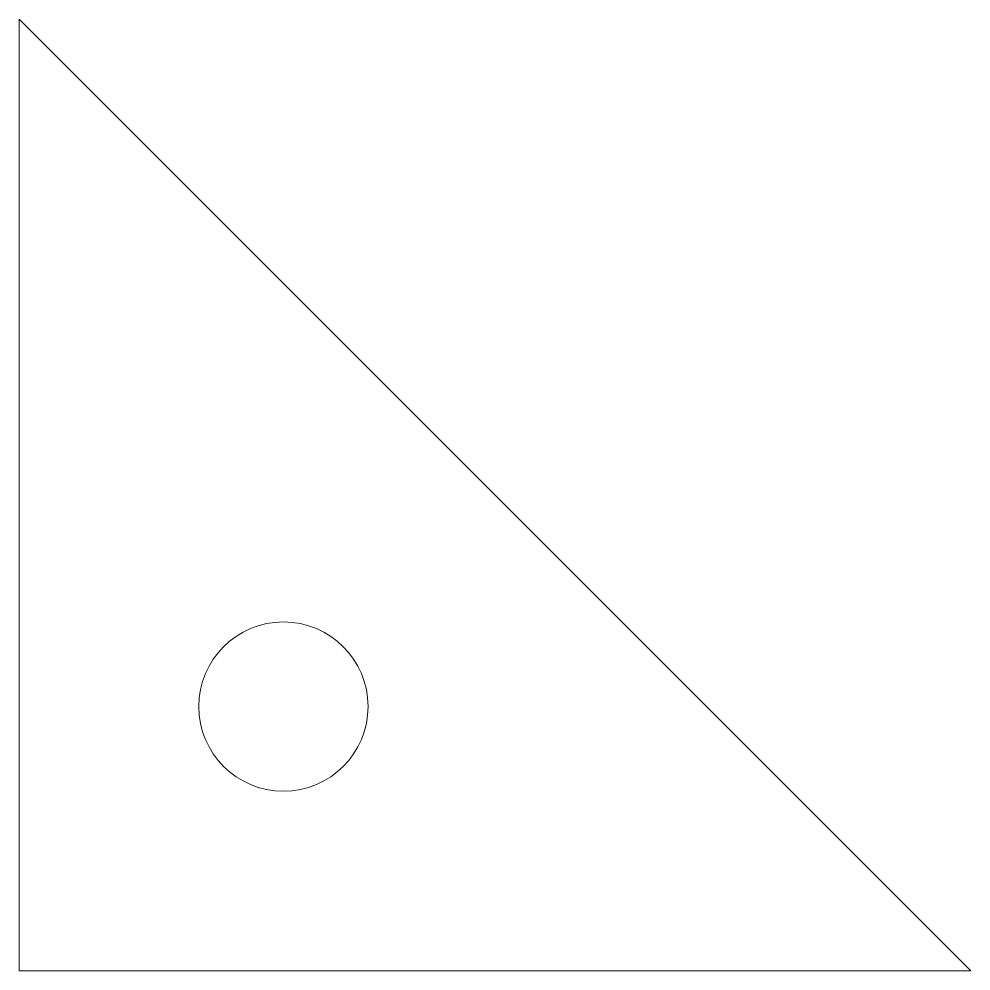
# Model space of a CAD drawing. Extents: x 0 to 90, y 0 to 90.
import ezdxf

# ---------------------------------------------------------------- set-up
doc = ezdxf.new("R2010")
doc.units = 0
doc.header["$MEASUREMENT"] = 0
doc.layers.get('0').update_dxf_attribs({"linetype": 'CONTINUOUS', "lineweight": 0})

msp = doc.modelspace()

# ---------------------------------------------------------------- linework, layer by layer
at = {"lineweight": 0}
msp.add_lwpolyline([(0, 0), (90, 0), (0, 90)], close=True, dxfattribs=at)
msp.add_circle((25, 25), 8, dxfattribs=at)

doc.saveas('drawing.dxf')
